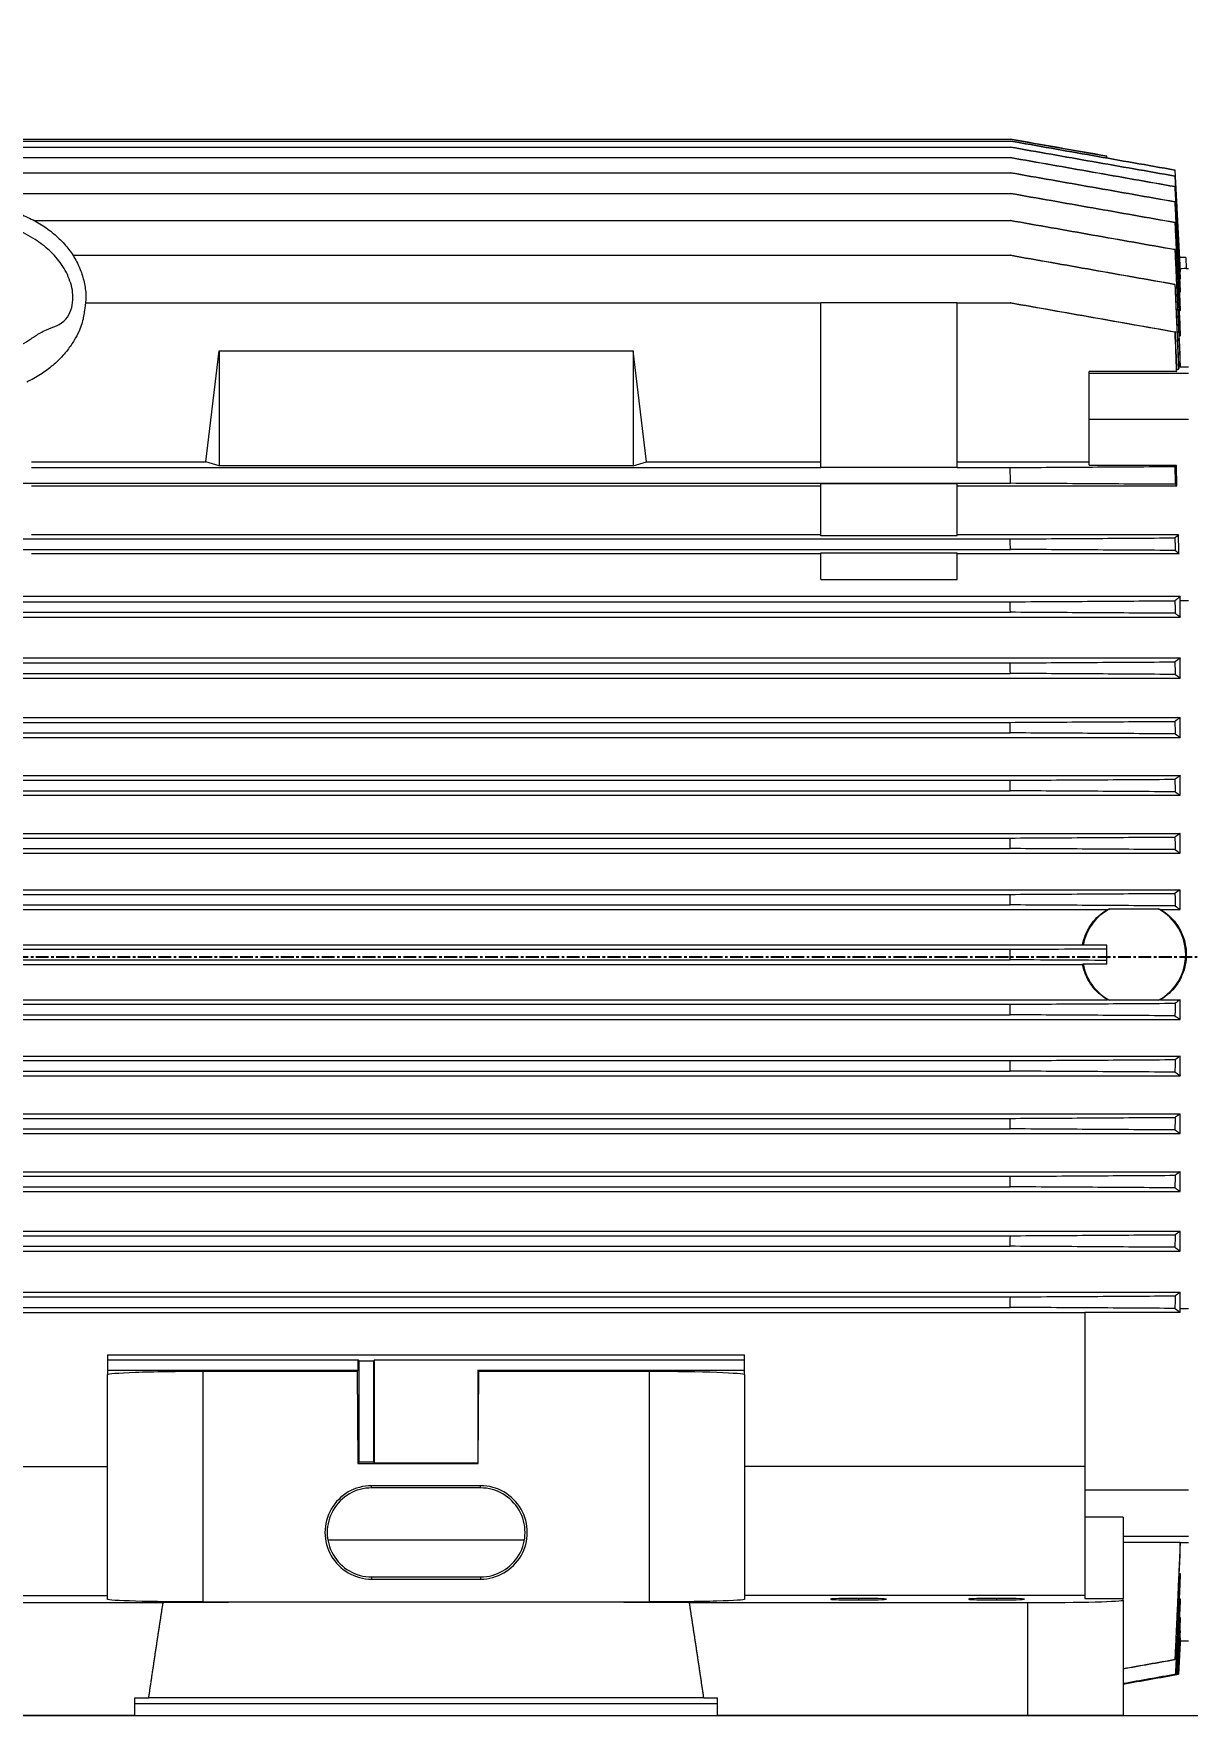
# Model space of a CAD drawing. Header units: millimetres. Extents: x 14484 to 44106, y -7531 to -758.
# Drawn here: x 20363 to 20787, y -2155 to -1538 of the extents above; entities that cross this region are included whole.
import ezdxf

# ---------------------------------------------------------------- set-up
doc = ezdxf.new("R2010")
doc.units = ezdxf.units.MM
doc.header["$LTSCALE"] = 15
doc.linetypes.add('CENTER', pattern=[2, 1.25, -0.25, 0.25, -0.25])
doc.layers.add('IA-DIBUJO', color=3, linetype='Continuous', lineweight=30)
doc.layers.add('IA-DIM', color=7, linetype='Continuous')
doc.layers.add('IA-EJES', color=4, linetype='CENTER')
doc.styles.add('ING-AMB', font='romans.shx', dxfattribs={"width": 0.75, "oblique": 15})
doc.dimstyles.new('ING-AMB 15', dxfattribs={"dimscale": 15, "dimtxt": 3, "dimasz": 2.5, "dimexe": 1, "dimexo": 1, "dimgap": 1, "dimtad": 1, "dimdec": 0, "dimzin": 0, "dimdsep": 46, "dimtxsty": 'ING-AMB', "dimcen": 0.1, "dimclrd": 7, "dimclre": 7, "dimclrt": 2, "dimadec": 0, "dimazin": 0, "dimtfac": 1, "dimtdec": 0, "dimtmove": 0, "dimatfit": 0, "dimfxl": 1.25, "dimtolj": 1, "dimtzin": 0, "dimarcsym": 1})

# ---------------------------------------------------------------- blocks, each defined once
blk = doc.blocks.new('A$C0d3526db')
at = {"color": 0, "linetype": 'Continuous', "lineweight": 0, "extrusion": (2.22045e-16, 1, -2.22045e-16)}
for p, q in [((-162.06, 331.85), (266.96, 331.85)), ((-162.05, 331.14), (266.95, 331.14)), ((-162.05, 328.93), (266.95, 328.93)), ((266.97, 331.14), (266.95, 331.14)), ((266.98, 328.93), (266.95, 328.93)), ((266.96, 331.85), (266.96, 331.85)), ((266.96, 331.85), (302.45, 325.59)), ((-162.05, 325.07), (266.95, 325.07)), ((266.99, 325.07), (266.95, 325.07)), ((302.45, 324.89), (302.45, 325.59)), ((-162.05, 319.5), (266.95, 319.5)), ((267.01, 319.5), (266.95, 319.5)), ((-162.05, 311.91), (266.95, 311.91)), ((267.03, 311.91), (266.95, 311.91)), ((-91.56, 301.96), (266.96, 301.96)), ((267.05, 301.96), (266.96, 301.96)), ((-77.28, 289.17), (266.97, 289.17)), ((267.08, 289.17), (266.97, 289.17)), ((331.45, 288.35), (329.21, 288.35)), ((331.45, 288.35), (331.66, 284.35)), ((331.66, 284.35), (332.45, 284.35)), ((329.3, 280.39), (329.45, 280.39)), ((329.36, 283.23), (329.45, 283.23)), ((329.45, 283.23), (329.45, 283.8)), ((329.45, 280.39), (329.45, 281.58)), ((329.24, 275.62), (329.45, 275.62)), ((329.45, 275.62), (329.45, 277.47)), ((-72.66, 271.7), (197.45, 271.7)), ((247.45, 271.7), (197.45, 271.7)), ((197.45, 211.23), (197.45, 271.7)), ((247.45, 271.7), (266.96, 271.7)), ((247.45, 211.23), (247.45, 271.7)), ((267.15, 271.7), (266.96, 271.7)), ((329.16, 268.84), (329.45, 268.84)), ((329.45, 268.84), (329.45, 271.4)), ((329.08, 259.58), (329.45, 259.58)), ((329.45, 259.58), (329.45, 262.98)), ((-28.47, 213.27), (-23.55, 254.11)), ((-23.55, 254.11), (128.45, 254.11)), ((-23.55, 254.11), (-23.55, 211.84)), ((133.37, 213.27), (128.45, 254.11)), ((128.45, 254.11), (128.45, 211.84)), ((328.22, 247.38), (328.79, 247.38)), ((328.96, 248.17), (329.41, 248.17)), ((329.45, 248.22), (329.45, 251.76)), ((329.45, 248.22), (332.45, 248.22)), ((328, 246.48), (295.95, 246.48)), ((295.95, 245.9), (295.95, 246.48)), ((295.95, 245.9), (332.45, 245.9)), ((295.95, 228.93), (295.95, 245.9)), ((295.95, 228.93), (332.45, 228.93)), ((295.95, 212.11), (295.95, 228.93)), ((-92.55, 213.27), (-28.47, 213.27)), ((-92.55, 211.23), (197.45, 211.23)), ((-23.55, 211.84), (-28.47, 213.27)), ((128.45, 211.84), (-23.55, 211.84)), ((128.45, 211.84), (133.37, 213.27)), ((133.37, 213.27), (197.45, 213.27)), ((247.45, 211.23), (197.45, 211.23)), ((247.45, 213.27), (295.95, 213.27)), ((247.45, 211.23), (266.96, 211.23)), ((295.95, 212.11), (328, 212.11)), ((-162.25, 205.43), (267.15, 205.43)), ((-92.55, 204.56), (197.45, 204.56)), ((197.45, 205.31), (247.45, 205.31)), ((197.45, 186.13), (197.45, 205.31)), ((247.45, 186.13), (247.45, 205.31)), ((247.45, 204.56), (328.24, 204.56)), ((197.45, 186.47), (-92.55, 186.47)), ((247.45, 186.13), (197.45, 186.13)), ((328.79, 186.47), (247.45, 186.47)), ((-162.18, 181.15), (267.08, 181.15)), ((-162.07, 185.01), (266.97, 185.01)), ((-92.55, 179.7), (197.45, 179.7)), ((197.45, 179.91), (247.45, 179.91)), ((197.45, 170.09), (197.45, 179.91)), ((247.45, 170.09), (247.45, 179.91)), ((247.45, 179.7), (328.99, 179.7)), ((197.45, 170.09), (247.45, 170.09)), ((329.41, 163.8), (-224.51, 163.8)), ((-162.06, 161.92), (266.96, 161.92)), ((329.45, 162.36), (332.45, 162.36)), ((329.45, 156.3), (329.45, 162.36)), ((-224.55, 156.3), (329.45, 156.3)), ((-162.15, 158.06), (267.05, 158.06)), ((-224.55, 141.3), (329.45, 141.3)), ((-162.05, 139.48), (266.95, 139.48)), ((329.45, 133.9), (329.45, 141.3)), ((-224.55, 133.9), (329.45, 133.9)), ((-162.13, 135.61), (267.03, 135.61)), ((-224.55, 119.4), (329.45, 119.4)), ((-162.05, 117.64), (266.95, 117.64)), ((329.45, 112.09), (329.45, 119.4)), ((-224.55, 112.09), (329.45, 112.09)), ((-162.11, 113.77), (267.01, 113.77)), ((-224.55, 98.09), (329.45, 98.09)), ((-162.05, 96.37), (266.95, 96.37)), ((329.45, 90.84), (329.45, 98.09)), ((-224.55, 90.84), (329.45, 90.84)), ((-162.09, 92.5), (266.99, 92.5)), ((-224.55, 76.84), (329.45, 76.84)), ((-162.05, 75.15), (266.95, 75.15)), ((329.45, 69.63), (329.45, 76.84)), ((-224.55, 69.63), (329.45, 69.63)), ((-162.08, 71.28), (266.98, 71.28)), ((-224.55, 56.13), (329.45, 56.13)), ((329.45, 48.94), (329.45, 56.13)), ((-162.07, 50.59), (266.97, 50.59)), ((-162.05, 54.46), (266.95, 54.46)), ((-197.81, 48.94), (302.71, 48.94)), ((303.48, 49.1), (321.42, 49.1)), ((322.19, 48.94), (329.45, 48.94)), ((-188.68, 35.94), (293.58, 35.94)), ((-162.06, 34.28), (266.96, 34.28)), ((302.45, 35.8), (293.77, 35.8)), ((302.45, 34.5), (302.45, 35.8)), ((-188.68, 28.76), (293.58, 28.76)), ((-162.06, 30.42), (266.96, 30.42)), ((293.77, 28.9), (302.45, 28.9)), ((302.45, 28.9), (302.45, 30.2)), ((-197.81, 15.76), (302.71, 15.76)), ((-162.07, 14.11), (266.97, 14.11)), ((321.42, 15.6), (303.48, 15.6)), ((322.19, 15.76), (329.45, 15.76)), ((329.45, 8.57), (329.45, 15.76)), ((-224.55, 8.57), (329.45, 8.57)), ((-162.05, 10.24), (266.95, 10.24)), ((-224.55, -4.93), (329.45, -4.93)), ((329.45, -12.14), (329.45, -4.93)), ((-224.55, -12.14), (329.45, -12.14)), ((-162.08, -6.58), (266.98, -6.58)), ((-162.05, -10.45), (266.95, -10.45)), ((-224.55, -26.14), (329.45, -26.14)), ((-162.09, -27.8), (266.99, -27.8)), ((329.45, -33.39), (329.45, -26.14)), ((-224.55, -33.39), (329.45, -33.39)), ((-162.05, -31.67), (266.95, -31.67)), ((-224.55, -47.39), (329.45, -47.39)), ((-162.11, -49.07), (267.01, -49.07)), ((329.45, -54.7), (329.45, -47.39)), ((-224.55, -54.7), (329.45, -54.7)), ((-162.05, -52.94), (266.95, -52.94)), ((-224.55, -69.2), (329.45, -69.2)), ((-162.13, -70.91), (267.03, -70.91)), ((329.45, -76.6), (329.45, -69.2)), ((-224.55, -76.6), (329.45, -76.6)), ((-162.05, -74.78), (266.95, -74.78)), ((-224.55, -91.6), (329.45, -91.6)), ((329.45, -97.66), (329.45, -91.6)), ((-162.15, -93.36), (267.05, -93.36)), ((-162.06, -97.22), (266.96, -97.22)), ((329.45, -97.66), (332.45, -97.66)), ((-189.55, -99.13), (294.45, -99.13)), ((329.41, -99.1), (294.45, -99.1)), ((294.45, -99.1), (294.45, -164.23)), ((-64.55, -114.63), (169.45, -114.63)), ((-64.55, -114.63), (-64.55, -116.45)), ((-64.55, -116.45), (27.45, -116.45)), ((-64.55, -116.45), (-64.55, -120.31)), ((27.8, -116.8), (27.45, -116.45)), ((27.45, -120.31), (27.45, -116.45)), ((27.8, -116.8), (33.1, -116.8)), ((27.8, -154.1), (27.8, -116.8)), ((33.1, -116.8), (33.45, -116.45)), ((33.1, -116.8), (33.1, -154.1)), ((33.45, -116.45), (169.45, -116.45)), ((33.45, -154.45), (33.45, -116.45)), ((169.45, -116.45), (169.45, -114.63)), ((169.45, -120.31), (169.45, -116.45)), ((-64.55, -120.31), (-64.55, -121.91)), ((-64.55, -120.31), (27.45, -120.31)), ((-64.55, -204.44), (-64.55, -121.91)), ((-29.55, -120.66), (27.1, -120.66)), ((-29.55, -120.66), (-29.55, -205.39)), ((27.1, -120.66), (27.45, -120.31)), ((27.1, -120.66), (27.39, -154.51)), ((71.45, -120.31), (169.45, -120.31)), ((71.45, -120.31), (71.8, -120.66)), ((71.45, -120.31), (71.45, -154.45)), ((71.51, -154.51), (71.8, -120.66)), ((71.8, -120.66), (134.45, -120.66)), ((134.45, -205.39), (134.45, -120.66)), ((169.45, -121.91), (169.45, -120.31)), ((169.45, -121.91), (169.45, -204.44)), ((27.39, -154.51), (27.8, -154.1)), ((33.1, -154.1), (27.8, -154.1)), ((33.1, -154.1), (33.45, -154.45)), ((-189.55, -155.69), (-64.55, -155.69)), ((27.39, -154.51), (71.51, -154.51)), ((71.45, -154.45), (33.45, -154.45)), ((71.51, -154.51), (71.45, -154.45)), ((294.45, -155.69), (169.45, -155.69)), ((72.45, -162.72), (32.45, -162.72)), ((32.45, -163.52), (32.45, -162.72)), ((72.45, -163.52), (32.45, -163.52)), ((72.45, -163.52), (72.45, -162.72)), ((294.45, -164.23), (332.45, -164.23)), ((294.45, -164.23), (294.45, -174.31)), ((308.45, -174.31), (294.45, -174.31)), ((294.45, -174.31), (294.45, -204.08)), ((308.45, -174.31), (308.45, -204.08)), ((16.35, -182.63), (88.55, -182.63)), ((308.45, -181.2), (332.45, -181.2)), ((308.45, -183.47), (329.41, -183.47)), ((329.45, -183.52), (332.45, -183.52)), ((329.45, -187.06), (329.45, -183.52)), ((32.45, -196.2), (72.45, -196.2)), ((32.45, -196.2), (32.45, -197.02)), ((32.45, -197.02), (72.45, -197.02)), ((72.45, -196.2), (72.45, -197.02)), ((329.08, -194.95), (329.45, -194.95)), ((329.45, -198.15), (329.45, -194.95)), ((-189.55, -203.03), (-64.55, -203.03)), ((294.45, -203.03), (169.45, -203.03)), ((-168.55, -205.65), (-44.26, -205.65)), ((-29.55, -205.39), (134.45, -205.39)), ((149.16, -205.65), (273.45, -205.65)), ((211.25, -204.1), (211.25, -204.64)), ((261.95, -204.1), (261.95, -204.64)), ((273.45, -247.05), (273.45, -205.65)), ((294.45, -204.08), (308.45, -204.08)), ((308.45, -204.73), (308.45, -204.08)), ((308.45, -204.73), (308.45, -247.05)), ((329.15, -204.29), (329.45, -204.29)), ((329.45, -206.56), (329.45, -204.29)), ((329.22, -211.08), (329.45, -211.08)), ((329.28, -215.83), (329.45, -215.83)), ((329.45, -212.61), (329.45, -211.08)), ((329.45, -216.76), (329.45, -215.83)), ((329.45, -219.65), (328.8, -231.97)), ((329.35, -218.6), (329.45, -218.6)), ((329.42, -219.64), (329.45, -219.64)), ((329.45, -219.05), (329.45, -218.6)), ((329.45, -219.65), (329.45, -219.64)), ((329.45, -219.65), (332.45, -219.65)), ((328.8, -231.97), (308.45, -235.56)), ((-54.55, -247.05), (-54.55, -240.65)), ((-54.55, -240.65), (-49.55, -240.65)), ((154.45, -240.65), (-49.55, -240.65)), ((154.45, -240.65), (159.45, -240.65)), ((159.45, -247.05), (159.45, -240.65)), ((-54.55, -247.05), (-168.55, -247.05)), ((-54.55, -242.65), (159.45, -242.65)), ((273.45, -247.05), (159.45, -247.05)), ((308.45, -247.05), (273.45, -247.05))]:
    blk.add_line(p, q, dxfattribs=at)
at = {"color": 0, "linetype": 'Continuous', "lineweight": 0}
for centre, radius, start, end in [((-8520.34, -74.49), 8791.94, 1.82453, 1.862309), ((-7296.48, -25.6), 7566.38, 1.565744, 1.595006), ((-6552.7, 0.56), 6821.57, 1.323004, 1.355457), ((-6046.02, 15.84), 6314.19, 1.086865, 1.121923), ((-5695.79, 24.58), 5963.46, 0.856948, 0.894065), ((-5456.67, 29.27), 5724.02, 0.633, 0.67167), ((-5298.76, 31.49), 5565.88, 0.4096, 0.44937), ((-5211.29, 32.25), 5478.29, 0.19187, 0.23227), ((312.45, 32.35), 19, 118.16796, 169.53694), ((312.45, 32.35), 19, 298.16796, 61.83204), ((-5183.67, 32.35), 5450.63, 359.9797, 0.0203), ((312.45, 32.35), 19, 190.46306, 241.83204), ((-5211.29, 32.45), 5478.29, 359.76773, 359.80813), ((-5298.76, 33.21), 5565.88, 359.55063, 359.5904), ((-5456.67, 35.43), 5724.02, 359.32833, 359.367), ((-5695.79, 40.12), 5963.46, 359.105935, 359.143052), ((-6046.02, 48.86), 6314.19, 358.878077, 358.913135), ((-6552.71, 64.14), 6821.58, 358.644543, 358.676996)]:
    blk.add_arc(centre, radius, start, end, dxfattribs=at)
at = {"color": 0, "linetype": 'Continuous', "lineweight": 0, "extrusion": (-4.77631e-32, -2.22045e-16, -1)}
blk.add_ellipse((-7217.4, -73.53), major_axis=(7547.72, 352.89), ratio=0.003631, start_param=0.027038, end_param=0.027648, dxfattribs=at)
at = {"color": 0, "linetype": 'Continuous', "lineweight": 0, "extrusion": (-5.00742e-32, -2.22045e-16, -1)}
blk.add_ellipse((-8375.5, 508.49), major_axis=(8707.43, -245.9), ratio=0.00622, start_param=0.031192, end_param=0.031944, dxfattribs=at)
at = {"color": 0, "linetype": 'Continuous', "lineweight": 0}
for centre, major_axis, ratio, start_param, end_param in [((-6805.57, 254.61), (7137.36, 0), 0.034899, -0.029021, -0.028071), ((-6805.57, -20.51), (7137.36, 0), 0.999391, 0.028071, 0.029021), ((32.45, -179.87), (0, -17.15), 0.999919, -3.141593, 0), ((32.45, -179.86), (0, -16.34), 0.999919, -3.141593, 0), ((72.45, -179.87), (0, -17.15), 0.999919, 0, 3.141593), ((72.45, -179.86), (0, -16.34), 0.999919, 0, 3.141593), ((52.45, -220.69), (582.5, 0), 0.026186, 1.404006, 1.737586), ((211.25, -204.37), (10.28, 0), 0.026186, -4.712389, -1.570796), ((211.25, -204.37), (10.29, 0), 0.026186, -1.570796, 1.570796), ((261.95, -204.37), (10.28, 0), 0.026186, -4.712389, -1.570796), ((261.95, -204.37), (10.29, 0), 0.026186, -1.570796, 1.570796), ((273.45, -204.73), (35, 0), 0.026213, -1.570796, 0)]:
    blk.add_ellipse(centre, major_axis=major_axis, ratio=ratio, start_param=start_param, end_param=end_param, dxfattribs=at)
at = {"color": 0, "linetype": 'Continuous', "lineweight": 0, "extrusion": (-4.31408e-32, -2.22045e-16, -1)}
blk.add_ellipse((-8375.05, -66.59), major_axis=(1873.82, -8506.51), ratio=0.999582, start_param=-1.386009, end_param=-1.385258, dxfattribs=at)
at = {"color": 0, "linetype": 'Continuous', "lineweight": 0, "extrusion": (-5.23853e-32, -2.22045e-16, -1)}
blk.add_ellipse((-7217.39, -23.49), major_axis=(-585.64, -7533.22), ratio=0.998902, start_param=-1.675945, end_param=-1.675334, dxfattribs=at)
at = {"color": 0, "linetype": 'Continuous', "lineweight": 0, "extrusion": (-4.93038e-32, -2.22045e-16, -1)}
for centre, major_axis, ratio, start_param, end_param in [((-29.55, -121.91), (35, 0), 0.035634, -3.141593, -1.570796), ((134.45, -121.91), (35, 0), 0.035634, -1.570796, 0), ((-29.55, -204.44), (-35, 0), 0.02712, -1.570796, 0), ((134.45, -204.44), (-35, 0), 0.02712, -3.141593, -1.570796)]:
    blk.add_ellipse(centre, major_axis=major_axis, ratio=ratio, start_param=start_param, end_param=end_param, dxfattribs=at)
at = {"color": 0, "linetype": 'Continuous', "lineweight": 0}
for points, knots in [([(327.51, 320.46), (317.42, 322.24), (307.33, 324.02), (287.14, 327.58), (277.05, 329.36), (266.95, 331.14)], [0, 0, 0, 0, 3.074662, 3.074662, 6.149322, 6.149322, 6.149322, 6.149322]), ([(327.5, 318.25), (317.41, 320.03), (307.32, 321.81), (287.13, 325.37), (277.04, 327.15), (266.95, 328.93)], [0, 0, 0, 0, 3.074495, 3.074495, 6.148988, 6.148988, 6.148988, 6.148988]), ([(302.45, 325.59), (296.54, 326.64), (290.62, 327.68), (278.79, 329.76), (272.88, 330.81), (266.96, 331.85)], [0.000023, 0.000023, 0.000023, 0.000023, 1.801917, 1.801917, 3.60381, 3.60381, 3.60381, 3.60381]), ([(266.97, 331.14), (277.06, 329.36), (287.16, 327.58), (307.34, 324.02), (317.43, 322.24), (327.53, 320.46)], [0, 0, 0, 0, 3.074748, 3.074748, 6.149496, 6.149496, 6.149496, 6.149496]), ([(266.98, 328.93), (277.07, 327.15), (287.17, 325.37), (307.35, 321.81), (317.44, 320.03), (327.54, 318.25)], [0, 0, 0, 0, 3.074609, 3.074609, 6.149217, 6.149217, 6.149217, 6.149217]), ([(327.5, 314.38), (317.4, 316.16), (307.31, 317.94), (287.13, 321.5), (277.04, 323.29), (266.95, 325.07)], [0, 0, 0, 0, 3.074203, 3.074203, 6.148404, 6.148404, 6.148404, 6.148404]), ([(266.99, 325.07), (277.08, 323.29), (287.18, 321.51), (307.36, 317.95), (317.45, 316.17), (327.55, 314.39)], [0, 0, 0, 0, 3.074454, 3.074454, 6.148906, 6.148906, 6.148906, 6.148906]), ([(302.45, 325.59), (302.45, 325.59), (302.45, 325.59), (302.45, 325.59), (302.45, 325.59), (302.45, 325.59), (302.45, 325.59)], [0.00020593, 0.00020593, 0.00020593, 0.00020593, 0.00126737, 0.00126737, 0.00126737, 0.002321319, 0.002321319, 0.002321319, 0.002321319]), ([(327.49, 308.81), (317.4, 310.59), (307.31, 312.37), (287.13, 315.94), (277.04, 317.72), (266.95, 319.5)], [0, 0, 0, 0, 3.073842, 3.073842, 6.147683, 6.147683, 6.147683, 6.147683]), ([(267.01, 319.5), (277.1, 317.72), (287.19, 315.94), (307.37, 312.38), (317.47, 310.6), (327.56, 308.82)], [0, 0, 0, 0, 3.0742, 3.0742, 6.148397, 6.148397, 6.148397, 6.148397]), ([(327.54, 318.25), (327.53, 318.25), (327.53, 318.25), (327.52, 318.25), (327.51, 318.25), (327.5, 318.25)], [-0.4609137, -0.4609137, -0.4609137, -0.4609137, -0.2304735, -0.2304735, -0.0000308, -0.0000308, -0.0000308, -0.0000308]), ([(327.53, 320.46), (327.53, 320.46), (327.52, 320.46), (327.52, 320.46), (327.51, 320.46), (327.51, 320.46)], [-0.460899, -0.460899, -0.460899, -0.460899, -0.2304671, -0.2304671, -0.0000326, -0.0000326, -0.0000326, -0.0000326]), ([(327.48, 301.22), (317.39, 303), (307.3, 304.78), (287.13, 308.35), (277.04, 310.13), (266.95, 311.91)], [0, 0, 0, 0, 3.073358, 3.073358, 6.146715, 6.146715, 6.146715, 6.146715]), ([(267.03, 311.91), (277.12, 310.13), (287.21, 308.35), (307.39, 304.79), (317.48, 303.01), (327.57, 301.24)], [0, 0, 0, 0, 3.073828, 3.073828, 6.14765, 6.14765, 6.14765, 6.14765]), ([(327.56, 308.82), (327.55, 308.82), (327.53, 308.82), (327.51, 308.82), (327.5, 308.81), (327.49, 308.81)], [-0.4609742, -0.4609742, -0.4609742, -0.4609742, -0.2304997, -0.2304997, -0.000023, -0.000023, -0.000023, -0.000023]), ([(327.55, 314.39), (327.54, 314.39), (327.53, 314.39), (327.51, 314.38), (327.5, 314.38), (327.5, 314.38)], [-0.460939, -0.460939, -0.460939, -0.460939, -0.2304846, -0.2304846, -0.0000276, -0.0000276, -0.0000276, -0.0000276]), ([(-117.55, 308.03), (-115.77, 308.03), (-113.99, 307.98), (-110.3, 307.69), (-108.4, 307.43), (-104.54, 306.72), (-102.6, 306.26), (-98.81, 305.13), (-96.96, 304.46), (-93.4, 302.93), (-91.68, 302.07), (-88.41, 300.16), (-86.85, 299.11), (-83.94, 296.84), (-82.58, 295.61), (-80.09, 293.01), (-78.96, 291.64), (-76.97, 288.77), (-76.1, 287.26), (-74.65, 284.19), (-74.07, 282.62), (-73.18, 279.54), (-72.83, 277.93), (-72.57, 275.51), (-72.53, 274.78), (-72.53, 273.43), (-72.56, 272.79), (-72.69, 271.35), (-72.8, 270.6), (-72.97, 269.43), (-73.04, 268.96), (-73.2, 267.76), (-73.3, 267.02), (-73.6, 265.52), (-73.78, 264.77), (-74.3, 263.12), (-74.65, 262.22), (-75.56, 260.19), (-76.16, 259.08), (-77.53, 256.78), (-78.37, 255.54), (-80.33, 253), (-81.48, 251.72), (-83.99, 249.28), (-85.37, 248.12), (-88.34, 245.92), (-89.95, 244.89), (-92.48, 243.48), (-93.34, 243.03), (-94.22, 242.61)], [0, 0, 0, 0, 5.33903, 5.33903, 11.139283, 11.139283, 17.261119, 17.261119, 23.383267, 23.383267, 29.527818, 29.527818, 35.669944, 35.669944, 41.798701, 41.798701, 47.858517, 47.858517, 53.818606, 53.818606, 59.599833, 59.599833, 65.261722, 65.261722, 67.622913, 67.622913, 69.609052, 69.609052, 72.361949, 72.361949, 74.67428, 74.67428, 77.242958, 77.242958, 79.649215, 79.649215, 82.785175, 82.785175, 87.05806, 87.05806, 92.130567, 92.130567, 97.80462, 97.80462, 103.693316, 103.693316, 109.801853, 109.801853, 112.867256, 112.867256, 112.867256, 112.867256]), ([(-108.73, 251.75), (-107.72, 251.94), (-105.14, 252.5), (-101.4, 253.72), (-97.59, 255.47), (-94.2, 257.45), (-90.86, 259.74), (-87.23, 261.97), (-79.17, 264.35), (-76.72, 272.66), (-77.97, 279.65), (-81.12, 285.79), (-85.6, 290.89), (-91.25, 295.26), (-97.77, 298.68), (-104.78, 301.08), (-111.35, 302.36), (-115.57, 302.87), (-117.55, 302.87)], [0.551294, 0.551294, 0.551294, 0.551294, 0.5694443, 0.5985121, 0.6240166, 0.6514548, 0.6808566, 0.7134028, 0.7548819, 0.7894905, 0.8204905, 0.8496449, 0.8769805, 0.9023719, 0.9312562, 0.9570237, 0.9798506, 1, 1, 1, 1]), ([(327.47, 291.26), (317.39, 293.05), (307.3, 294.83), (287.13, 298.4), (277.05, 300.18), (266.96, 301.96)], [0, 0, 0, 0, 3.072721, 3.072721, 6.145442, 6.145442, 6.145442, 6.145442]), ([(267.05, 301.96), (277.14, 300.18), (287.23, 298.4), (307.4, 294.84), (317.49, 293.06), (327.58, 291.28)], [0, 0, 0, 0, 3.07331, 3.07331, 6.146614, 6.146614, 6.146614, 6.146614]), ([(327.57, 301.24), (327.55, 301.23), (327.54, 301.23), (327.51, 301.22), (327.5, 301.22), (327.48, 301.22)], [-0.4610201, -0.4610201, -0.4610201, -0.4610201, -0.2305194, -0.2305194, -0.0000171, -0.0000171, -0.0000171, -0.0000171]), ([(327.58, 291.28), (327.56, 291.28), (327.55, 291.28), (327.51, 291.27), (327.49, 291.27), (327.47, 291.26)], [-0.4610779, -0.4610779, -0.4610779, -0.4610779, -0.2305443, -0.2305443, -0.0000099, -0.0000099, -0.0000099, -0.0000099]), ([(327.47, 278.46), (317.39, 280.25), (307.3, 282.03), (287.14, 285.6), (277.05, 287.38), (266.97, 289.17)], [0, 0, 0, 0, 3.071889, 3.071889, 6.143778, 6.143778, 6.143778, 6.143778]), ([(267.08, 289.17), (277.16, 287.39), (287.25, 285.61), (307.42, 282.05), (317.51, 280.27), (327.59, 278.49)], [0, 0, 0, 0, 3.072608, 3.072608, 6.145209, 6.145209, 6.145209, 6.145209]), ([(331.66, 284.35), (331.66, 284.35), (331.54, 284.34), (331.06, 284.3), (330.69, 284.28), (329.97, 284.23), (329.71, 284.21), (329.43, 284.19)], [-8.6955742, -8.6955742, -8.6955742, -8.6955742, -8.333342, -8.333342, -7.9711098, -7.9711098, -7.8001807, -7.8001807, -7.8001807, -7.8001807]), ([(327.43, 260.98), (317.35, 262.77), (307.27, 264.55), (287.12, 268.12), (277.04, 269.91), (266.96, 271.7)], [0, 0, 0, 0, 3.070783, 3.070783, 6.141566, 6.141566, 6.141566, 6.141566]), ([(267.15, 271.7), (277.23, 269.92), (287.31, 268.14), (307.47, 264.57), (317.56, 262.79), (327.64, 261.02)], [0, 0, 0, 0, 3.07152, 3.07152, 6.143025, 6.143025, 6.143025, 6.143025]), ([(266.96, 211.23), (277.04, 211.29), (287.12, 211.35), (307.27, 211.48), (317.35, 211.54), (327.43, 211.6)], [0, 0, 0, 0, 3.070788, 3.070788, 6.141584, 6.141584, 6.141584, 6.141584]), ([(327.64, 205.06), (317.56, 205.12), (307.47, 205.18), (287.31, 205.31), (277.23, 205.37), (267.15, 205.43)], [0, 0, 0, 0, 3.071527, 3.071527, 6.143054, 6.143054, 6.143054, 6.143054]), ([(266.97, 185.01), (277.05, 185.07), (287.14, 185.14), (307.3, 185.26), (317.39, 185.32), (327.47, 185.38)], [0, 0, 0, 0, 3.071891, 3.071891, 6.143785, 6.143785, 6.143785, 6.143785]), ([(327.59, 180.77), (317.51, 180.84), (307.42, 180.9), (287.25, 181.02), (277.16, 181.09), (267.08, 181.15)], [0, 0, 0, 0, 3.07261, 3.07261, 6.145221, 6.145221, 6.145221, 6.145221]), ([(266.96, 161.92), (277.05, 161.98), (287.13, 162.04), (307.3, 162.17), (317.39, 162.23), (327.47, 162.29)], [0, 0, 0, 0, 3.072723, 3.072723, 6.145449, 6.145449, 6.145449, 6.145449]), ([(327.47, 162.29), (327.49, 161.53), (327.51, 160.76), (327.55, 159.22), (327.56, 158.45), (327.58, 157.68)], [-0.4610796, -0.4610796, -0.4610796, -0.4610796, -0.2305461, -0.2305461, -0.0000124, -0.0000124, -0.0000124, -0.0000124]), ([(327.58, 157.68), (317.49, 157.75), (307.4, 157.81), (287.23, 157.93), (277.14, 157.99), (267.05, 158.06)], [0, 0, 0, 0, 3.073312, 3.073312, 6.146624, 6.146624, 6.146624, 6.146624]), ([(266.95, 139.48), (277.04, 139.54), (287.13, 139.6), (307.3, 139.73), (317.39, 139.79), (327.48, 139.85)], [0, 0, 0, 0, 3.073359, 3.073359, 6.146721, 6.146721, 6.146721, 6.146721]), ([(327.48, 139.85), (327.5, 139.08), (327.51, 138.31), (327.54, 136.78), (327.55, 136.01), (327.57, 135.24)], [-0.4610243, -0.4610243, -0.4610243, -0.4610243, -0.2305226, -0.2305226, -0.0000213, -0.0000213, -0.0000213, -0.0000213]), ([(327.57, 135.24), (317.48, 135.3), (307.39, 135.36), (287.21, 135.49), (277.12, 135.55), (267.03, 135.61)], [0, 0, 0, 0, 3.07383, 3.07383, 6.147658, 6.147658, 6.147658, 6.147658]), ([(266.95, 117.64), (277.04, 117.7), (287.13, 117.76), (307.31, 117.88), (317.4, 117.95), (327.49, 118.01)], [0, 0, 0, 0, 3.073843, 3.073843, 6.147687, 6.147687, 6.147687, 6.147687]), ([(327.49, 118.01), (327.5, 117.24), (327.51, 116.47), (327.53, 114.94), (327.55, 114.17), (327.56, 113.4)], [-0.4609783, -0.4609783, -0.4609783, -0.4609783, -0.2305026, -0.2305026, -0.0000273, -0.0000273, -0.0000273, -0.0000273]), ([(327.56, 113.4), (317.47, 113.46), (307.37, 113.52), (287.19, 113.65), (277.1, 113.71), (267.01, 113.77)], [0, 0, 0, 0, 3.074202, 3.074202, 6.148402, 6.148402, 6.148402, 6.148402]), ([(266.95, 96.37), (277.04, 96.43), (287.13, 96.49), (307.31, 96.62), (317.4, 96.68), (327.5, 96.74)], [0, 0, 0, 0, 3.074203, 3.074203, 6.148407, 6.148407, 6.148407, 6.148407]), ([(327.5, 96.74), (327.5, 95.97), (327.51, 95.2), (327.53, 93.67), (327.54, 92.9), (327.55, 92.13)], [-0.460942, -0.460942, -0.460942, -0.460942, -0.2304861, -0.2304861, -0.0000306, -0.0000306, -0.0000306, -0.0000306]), ([(327.55, 92.13), (317.45, 92.19), (307.36, 92.26), (287.18, 92.38), (277.08, 92.44), (266.99, 92.5)], [0, 0, 0, 0, 3.074456, 3.074456, 6.148909, 6.148909, 6.148909, 6.148909]), ([(266.95, 75.15), (277.04, 75.21), (287.13, 75.27), (307.32, 75.4), (317.41, 75.46), (327.5, 75.52)], [0, 0, 0, 0, 3.074494, 3.074494, 6.148988, 6.148988, 6.148988, 6.148988]), ([(327.5, 75.52), (327.51, 74.75), (327.52, 73.98), (327.53, 72.45), (327.53, 71.68), (327.54, 70.91)], [-0.4609146, -0.4609146, -0.4609146, -0.4609146, -0.230473, -0.230473, -0.0000317, -0.0000317, -0.0000317, -0.0000317]), ([(327.54, 70.91), (317.44, 70.97), (307.35, 71.04), (287.17, 71.16), (277.07, 71.22), (266.98, 71.28)], [0, 0, 0, 0, 3.07461, 3.07461, 6.149216, 6.149216, 6.149216, 6.149216]), ([(266.95, 54.46), (277.05, 54.52), (287.14, 54.58), (307.33, 54.71), (317.42, 54.77), (327.51, 54.83)], [0, 0, 0, 0, 3.074661, 3.074661, 6.149322, 6.149322, 6.149322, 6.149322]), ([(327.53, 50.22), (317.43, 50.28), (307.34, 50.35), (287.16, 50.47), (277.06, 50.53), (266.97, 50.59)], [0, 0, 0, 0, 3.074749, 3.074749, 6.149496, 6.149496, 6.149496, 6.149496]), ([(327.51, 54.83), (327.51, 54.06), (327.52, 53.29), (327.52, 51.76), (327.53, 50.99), (327.53, 50.22)], [-0.4608989, -0.4608989, -0.4608989, -0.4608989, -0.2304655, -0.2304655, -0.0000325, -0.0000325, -0.0000325, -0.0000325]), ([(293.58, 35.94), (293.58, 35.98), (293.59, 36.01), (293.84, 37.29), (294.21, 38.53), (295.19, 40.89), (295.8, 42.03), (297.21, 44.13), (298.01, 45.1), (299.71, 46.81), (300.67, 47.61), (302.04, 48.53), (302.37, 48.74), (302.71, 48.94)], [-2.546702, -2.546702, -2.546702, -2.546702, -2.536293, -2.536293, -2.17406, -2.17406, -1.811828, -1.811828, -1.449596, -1.449596, -1.087197, -1.087197, -0.976058, -0.976058, -0.976058, -0.976058]), ([(322.19, 48.94), (322.53, 48.74), (322.86, 48.53), (324.23, 47.61), (325.19, 46.81), (326.89, 45.1), (327.69, 44.13), (329.1, 42.03), (329.71, 40.89), (330.69, 38.53), (331.06, 37.29), (331.54, 34.81), (331.66, 33.56), (331.66, 31.14), (331.54, 29.89), (331.06, 27.41), (330.69, 26.17), (329.71, 23.81), (329.1, 22.67), (327.69, 20.57), (326.89, 19.6), (325.19, 17.89), (324.23, 17.09), (322.86, 16.17), (322.53, 15.96), (322.19, 15.76)], [-10.618041, -10.618041, -10.618041, -10.618041, -10.506902, -10.506902, -10.144503, -10.144503, -9.782271, -9.782271, -9.420039, -9.420039, -9.057806, -9.057806, -8.695574, -8.695574, -8.333342, -8.333342, -7.97111, -7.97111, -7.608878, -7.608878, -7.246645, -7.246645, -6.884246, -6.884246, -6.773107, -6.773107, -6.773107, -6.773107]), ([(266.96, 34.28), (272.88, 34.32), (278.79, 34.35), (290.62, 34.43), (296.54, 34.46), (302.45, 34.5)], [0, 0, 0, 0, 1.801893, 1.801893, 3.603787, 3.603787, 3.603787, 3.603787]), ([(302.45, 30.2), (302.45, 30.57), (302.45, 30.93), (302.45, 31.3), (302.45, 31.72), (302.45, 32.14), (302.45, 32.56), (302.45, 33.21), (302.45, 33.85), (302.45, 34.5)], [0.000172349, 0.000172349, 0.000172349, 0.000172349, 0.00126737, 0.00126737, 0.00126737, 0.002534739, 0.002534739, 0.002534739, 0.004470289, 0.004470289, 0.004470289, 0.004470289]), ([(302.45, 30.2), (296.54, 30.24), (290.62, 30.27), (278.79, 30.35), (272.88, 30.38), (266.96, 30.42)], [0.000023, 0.000023, 0.000023, 0.000023, 1.801917, 1.801917, 3.60381, 3.60381, 3.60381, 3.60381]), ([(302.71, 15.76), (302.37, 15.96), (302.04, 16.17), (300.67, 17.09), (299.71, 17.89), (298.01, 19.6), (297.21, 20.57), (295.8, 22.67), (295.19, 23.81), (294.21, 26.17), (293.84, 27.41), (293.59, 28.69), (293.58, 28.72), (293.58, 28.76)], [-4.820992, -4.820992, -4.820992, -4.820992, -4.709853, -4.709853, -4.347454, -4.347454, -3.985221, -3.985221, -3.622989, -3.622989, -3.260757, -3.260757, -3.250347, -3.250347, -3.250347, -3.250347]), ([(266.97, 14.11), (277.06, 14.17), (287.16, 14.23), (307.34, 14.35), (317.43, 14.42), (327.53, 14.48)], [0, 0, 0, 0, 3.074748, 3.074748, 6.149496, 6.149496, 6.149496, 6.149496]), ([(327.53, 14.48), (327.53, 13.71), (327.52, 12.94), (327.52, 11.41), (327.51, 10.64), (327.51, 9.87)], [-0.460899, -0.460899, -0.460899, -0.460899, -0.2304671, -0.2304671, -0.0000326, -0.0000326, -0.0000326, -0.0000326]), ([(327.51, 9.87), (317.42, 9.93), (307.33, 9.99), (287.14, 10.12), (277.05, 10.18), (266.95, 10.24)], [0, 0, 0, 0, 3.074662, 3.074662, 6.149322, 6.149322, 6.149322, 6.149322]), ([(327.5, -10.82), (317.41, -10.76), (307.32, -10.7), (287.13, -10.57), (277.04, -10.51), (266.95, -10.45)], [0, 0, 0, 0, 3.074495, 3.074495, 6.148988, 6.148988, 6.148988, 6.148988]), ([(266.98, -6.58), (277.07, -6.52), (287.17, -6.46), (307.35, -6.34), (317.44, -6.27), (327.54, -6.21)], [0, 0, 0, 0, 3.074609, 3.074609, 6.149217, 6.149217, 6.149217, 6.149217]), ([(327.54, -6.21), (327.53, -6.98), (327.53, -7.75), (327.52, -9.28), (327.51, -10.05), (327.5, -10.82)], [-0.4609137, -0.4609137, -0.4609137, -0.4609137, -0.2304735, -0.2304735, -0.0000308, -0.0000308, -0.0000308, -0.0000308]), ([(266.99, -27.8), (277.08, -27.74), (287.18, -27.68), (307.36, -27.56), (317.45, -27.49), (327.55, -27.43)], [0, 0, 0, 0, 3.074454, 3.074454, 6.148906, 6.148906, 6.148906, 6.148906]), ([(327.55, -27.43), (327.54, -28.2), (327.53, -28.97), (327.51, -30.5), (327.5, -31.27), (327.5, -32.04)], [-0.460939, -0.460939, -0.460939, -0.460939, -0.2304846, -0.2304846, -0.0000276, -0.0000276, -0.0000276, -0.0000276]), ([(327.5, -32.04), (317.4, -31.98), (307.31, -31.92), (287.13, -31.79), (277.04, -31.73), (266.95, -31.67)], [0, 0, 0, 0, 3.074203, 3.074203, 6.148404, 6.148404, 6.148404, 6.148404]), ([(267.01, -49.07), (277.1, -49.01), (287.19, -48.95), (307.37, -48.82), (317.47, -48.76), (327.56, -48.7)], [0, 0, 0, 0, 3.0742, 3.0742, 6.148397, 6.148397, 6.148397, 6.148397]), ([(327.56, -48.7), (327.55, -49.47), (327.53, -50.24), (327.51, -51.77), (327.5, -52.54), (327.49, -53.31)], [-0.4609742, -0.4609742, -0.4609742, -0.4609742, -0.2304997, -0.2304997, -0.000023, -0.000023, -0.000023, -0.000023]), ([(327.49, -53.31), (317.4, -53.25), (307.31, -53.18), (287.13, -53.06), (277.04, -53), (266.95, -52.94)], [0, 0, 0, 0, 3.073842, 3.073842, 6.147683, 6.147683, 6.147683, 6.147683]), ([(267.03, -70.91), (277.12, -70.85), (287.21, -70.79), (307.39, -70.66), (317.48, -70.6), (327.57, -70.54)], [0, 0, 0, 0, 3.073828, 3.073828, 6.14765, 6.14765, 6.14765, 6.14765]), ([(327.57, -70.54), (327.55, -71.31), (327.54, -72.08), (327.51, -73.61), (327.5, -74.38), (327.48, -75.15)], [-0.4610201, -0.4610201, -0.4610201, -0.4610201, -0.2305194, -0.2305194, -0.0000171, -0.0000171, -0.0000171, -0.0000171]), ([(327.48, -75.15), (317.39, -75.09), (307.3, -75.03), (287.13, -74.9), (277.04, -74.84), (266.95, -74.78)], [0, 0, 0, 0, 3.073358, 3.073358, 6.146715, 6.146715, 6.146715, 6.146715]), ([(327.47, -97.59), (317.39, -97.53), (307.3, -97.47), (287.13, -97.34), (277.05, -97.28), (266.96, -97.22)], [0, 0, 0, 0, 3.072721, 3.072721, 6.145442, 6.145442, 6.145442, 6.145442]), ([(267.05, -93.36), (277.14, -93.29), (287.23, -93.23), (307.4, -93.11), (317.49, -93.05), (327.58, -92.98)], [0, 0, 0, 0, 3.07331, 3.07331, 6.146614, 6.146614, 6.146614, 6.146614]), ([(327.58, -92.98), (327.56, -93.75), (327.55, -94.52), (327.51, -96.06), (327.49, -96.83), (327.47, -97.59)], [-0.4610779, -0.4610779, -0.4610779, -0.4610779, -0.2305443, -0.2305443, -0.0000099, -0.0000099, -0.0000099, -0.0000099]), ([(327.47, -226.56), (327.49, -226.57), (327.51, -226.57), (327.55, -226.58), (327.56, -226.58), (327.58, -226.58)], [-0.4610796, -0.4610796, -0.4610796, -0.4610796, -0.2305461, -0.2305461, -0.0000124, -0.0000124, -0.0000124, -0.0000124]), ([(327.7, -231.95), (327.72, -231.96), (327.73, -231.96), (327.76, -231.97), (327.78, -231.97), (327.79, -231.97)], [-0.4579397, -0.4579397, -0.4579397, -0.4579397, -0.2289803, -0.2289803, -0.0000213, -0.0000213, -0.0000213, -0.0000213]), ([(328.1, -231.96), (328.11, -231.96), (328.12, -231.96), (328.14, -231.97), (328.16, -231.97), (328.17, -231.97)], [-0.4609912, -0.4609912, -0.4609912, -0.4609912, -0.23051, -0.23051, -0.0000292, -0.0000292, -0.0000292, -0.0000292]), ([(328.4, -231.96), (328.41, -231.96), (328.42, -231.97), (328.44, -231.97), (328.45, -231.97), (328.45, -231.97)], [-0.4609579, -0.4609579, -0.4609579, -0.4609579, -0.230496, -0.230496, -0.0000347, -0.0000347, -0.0000347, -0.0000347]), ([(328.62, -231.97), (328.63, -231.97), (328.63, -231.97), (328.65, -231.97), (328.65, -231.97), (328.66, -231.97)], [-0.4609267, -0.4609267, -0.4609267, -0.4609267, -0.230482, -0.230482, -0.0000377, -0.0000377, -0.0000377, -0.0000377]), ([(328.75, -231.97), (328.76, -231.97), (328.76, -231.97), (328.77, -231.97), (328.77, -231.97), (328.77, -231.97)], [-0.4609081, -0.4609081, -0.4609081, -0.4609081, -0.2304735, -0.2304735, -0.0000393, -0.0000393, -0.0000393, -0.0000393]), ([(328.8, -231.97), (328.8, -231.97), (328.8, -231.97), (328.8, -231.97), (328.8, -231.97), (328.8, -231.97)], [-0.4609045, -0.4609045, -0.4609045, -0.4609045, -0.2304732, -0.2304732, -0.2304725, -0.2304725, -0.2304725, -0.2304725])]:
    blk.add_open_spline(points, degree=3, knots=knots, dxfattribs=at)
for points, weights, degree in [([(327.5, 318.25), (328.55, 298.02), (329.45, 280.39)], [1.03476736835, 1.09862905328, 1.16071659239], 2), ([(327.5, 314.38), (328.55, 293.67), (329.45, 275.62)], [1.03278718995, 1.0930274305, 1.15084369308], 2), ([(329.45, 277.47), (328.56, 294.69), (327.55, 314.39)], [1.16298093902, 1.10136452334, 1.03813597913], 2), ([(329.45, 271.4), (328.57, 288.86), (327.56, 308.82)], [1.15248215275, 1.09570033616, 1.03670855617], 2), ([(327.49, 308.81), (328.55, 287.44), (329.45, 268.84)], [1.03087834532, 1.08798405896, 1.14198604956], 2), ([(327.48, 301.22), (328.55, 278.95), (329.45, 259.58)], [1.02898193193, 1.08332087424, 1.13377877002], 2), ([(329.45, 262.98), (328.58, 280.84), (327.57, 301.24)], [1.14283059548, 1.09045318914, 1.03524631176], 2), ([(327.47, 291.26), (328.53, 268.25), (329.41, 248.17)], [1.0270562584, 1.07788248202, 1.12407488671], 2), ([(329.45, 251.76), (328.59, 270.21), (327.58, 291.28)], [1.13385307158, 1.08554434813, 1.03371209664], 2), ([(327.47, 278.46), (328.18, 262.21), (328.79, 247.38)], [1.02453762236, 1.05612857415, 1.08526643086], 2), ([(328.99, 247.62), (328.34, 262.3), (327.59, 278.49)], [1.09990671084, 1.06685750597, 1.03151683336], 2), ([(328, 246.48), (328.13, 246.62), (328.24, 246.75)], [1.04676371631, 1.05169582289, 1.05645529555], 2), ([(328.24, 204.56), (328.13, 208.3), (328, 212.11)], [1.05645529562, 1.05169582296, 1.04676371639], 2), ([(328.79, 186.47), (328.18, 185.95), (327.47, 185.38)], [1.08526643083, 1.05612857412, 1.02453762233], 2), ([(327.59, 180.77), (328.34, 180.21), (328.99, 179.7)], [1.03151683341, 1.06685750602, 1.09990671089], 2), ([(329.41, 163.8), (328.53, 163.1), (327.47, 162.29)], [1.12407488667, 1.07788248198, 1.02705625838], 2), ([(327.58, 157.68), (328.59, 156.95), (329.45, 156.3)], [1.03371209663, 1.08554434813, 1.13385307158], 2), ([(329.45, 141.3), (328.55, 140.63), (327.48, 139.85)], [1.13377876999, 1.08332087421, 1.0289819319], 2), ([(327.57, 135.24), (328.58, 134.53), (329.45, 133.9)], [1.0352463118, 1.09045318917, 1.14283059552], 2), ([(329.45, 119.4), (328.55, 118.76), (327.49, 118.01)], [1.14198604953, 1.08798405894, 1.0308783453], 2), ([(327.56, 113.4), (328.57, 112.7), (329.45, 112.09)], [1.03670855623, 1.09570033622, 1.15248215282], 2), ([(329.45, 98.09), (328.55, 97.46), (327.5, 96.74)], [1.15084369307, 1.09302743048, 1.03278718994], 2), ([(327.55, 92.13), (328.56, 91.44), (329.45, 90.84)], [1.03813597919, 1.1013645234, 1.16298093909], 2), ([(329.45, 76.84), (328.55, 76.23), (327.5, 75.52)], [1.16071659239, 1.09862905328, 1.03476736835], 2), ([(302.71, 48.94), (303.1, 49.02), (303.48, 49.1)], [1.00048868292, 1.00164580481, 1.00271381145], 2), ([(321.42, 49.1), (321.8, 49.02), (322.19, 48.94)], [1.00271381301, 1.00164580637, 1.00048868447], 2), ([(303.48, 15.6), (303.1, 15.68), (302.71, 15.76)], [1.00271381145, 1.00164580481, 1.00048868292], 2), ([(322.19, 15.76), (321.8, 15.68), (321.42, 15.6)], [1.00048868447, 1.00164580637, 1.00271381301], 2), ([(327.5, -10.82), (328.55, -11.53), (329.45, -12.14)], [1.03476736835, 1.09862905328, 1.16071659239], 2), ([(329.45, -26.14), (328.56, -26.74), (327.55, -27.43)], [1.16298093902, 1.10136452334, 1.03813597913], 2), ([(327.5, -32.04), (328.55, -32.76), (329.45, -33.39)], [1.03278718995, 1.0930274305, 1.15084369308], 2), ([(329.45, -47.39), (328.57, -48), (327.56, -48.7)], [1.15248215275, 1.09570033616, 1.03670855617], 2), ([(327.49, -53.31), (328.55, -54.06), (329.45, -54.7)], [1.03087834532, 1.08798405896, 1.14198604956], 2), ([(329.45, -69.2), (328.58, -69.83), (327.57, -70.54)], [1.14283059548, 1.09045318914, 1.03524631176], 2), ([(327.48, -75.15), (328.55, -75.93), (329.45, -76.6)], [1.02898193193, 1.08332087424, 1.13377877002], 2), ([(329.45, -91.6), (328.59, -92.25), (327.58, -92.98)], [1.13385307158, 1.08554434813, 1.03371209664], 2), ([(327.47, -97.59), (328.53, -98.4), (329.41, -99.1)], [1.0270862656, 1.07791397418, 1.12410772847], 2), ([(329.41, -183.47), (328.53, -203.55), (327.47, -226.56)], [1.12410772843, 1.07791397415, 1.02708626558], 2), ([(327.58, -226.58), (328.59, -205.51), (329.45, -187.06)], [1.03371209664, 1.08554434813, 1.13385307158], 2), ([(329.45, -194.95), (328.64, -212.31), (327.7, -231.95)], [1.12216582468, 1.07719682549, 1.02912090131], 2), ([(327.79, -231.97), (328.68, -214.06), (329.45, -198.15)], [1.03539940263, 1.08383655542, 1.13001268926], 2), ([(-44.26, -205.65), (-46.02, -217.01), (-47.79, -228.67), (-49.55, -240.65)], [1, 0.999992908723, 0.999992908723, 1], 3), ([(154.45, -240.65), (152.69, -228.67), (150.92, -217.01), (149.16, -205.65)], [1, 0.999992908723, 0.999992908723, 1], 3), ([(329.45, -204.29), (328.81, -217.45), (328.1, -231.96)], [1.1083403513, 1.07068501883, 1.03148588003], 2), ([(328.77, -231.97), (329.12, -225.35), (329.45, -219.05)], [1.04426845224, 1.07018634865, 1.09606089628], 2), ([(329.45, -219.64), (329.13, -225.66), (328.8, -231.97)], [1.09116796655, 1.06680501159, 1.04238990469], 2)]:
    blk.add_rational_spline(points, weights, degree=degree, dxfattribs=at)
for points in [[(327.51, 320.46), (328.16, 308.05), (328.8, 295.64), (329.45, 283.23)], [(329.45, 283.8), (328.81, 296.02), (328.17, 308.24), (327.53, 320.46)], [(329.45, 281.58), (328.81, 293.8), (328.18, 306.03), (327.54, 318.25)], [(327.43, 260.98), (327.63, 256.15), (327.82, 251.32), (328, 246.48)], [(328.24, 246.75), (328.05, 251.5), (327.84, 256.26), (327.64, 261.02)], [(329.41, 248.17), (329.43, 248.19), (329.44, 248.2), (329.45, 248.22)], [(328, 212.11), (327.82, 211.94), (327.63, 211.77), (327.43, 211.6)], [(327.64, 205.06), (327.84, 204.89), (328.05, 204.73), (328.24, 204.56)], [(329.45, 162.36), (329.44, 162.84), (329.43, 163.32), (329.41, 163.8)], [(327.54, 70.91), (328.18, 70.48), (328.81, 70.06), (329.45, 69.63)], [(329.45, 56.13), (328.8, 55.7), (328.16, 55.26), (327.51, 54.83)], [(327.53, 50.22), (328.17, 49.79), (328.81, 49.37), (329.45, 48.94)], [(293.77, 35.8), (293.7, 35.85), (293.64, 35.89), (293.58, 35.94)], [(293.58, 28.76), (293.64, 28.81), (293.7, 28.85), (293.77, 28.9)], [(329.45, 15.76), (328.81, 15.33), (328.17, 14.91), (327.53, 14.48)], [(327.51, 9.87), (328.16, 9.44), (328.8, 9), (329.45, 8.57)], [(329.45, -4.93), (328.81, -5.36), (328.18, -5.78), (327.54, -6.21)], [(329.41, -99.1), (329.43, -98.62), (329.44, -98.14), (329.45, -97.66)], [(329.45, -183.52), (329.44, -183.5), (329.43, -183.49), (329.41, -183.47)], [(328.17, -231.97), (328.6, -223.5), (329.02, -215.03), (329.45, -206.56)], [(329.45, -211.08), (329.1, -218.04), (328.75, -225), (328.4, -231.96)], [(328.45, -231.97), (328.79, -225.52), (329.12, -219.07), (329.45, -212.61)], [(329.45, -215.83), (329.17, -221.21), (328.9, -226.59), (328.62, -231.97)], [(328.66, -231.97), (328.92, -226.9), (329.19, -221.83), (329.45, -216.76)], [(329.45, -218.6), (329.22, -223.06), (328.99, -227.51), (328.75, -231.97)], [(308.45, -229.93), (314.79, -228.8), (321.13, -227.68), (327.47, -226.56)], [(327.58, -226.58), (321.2, -227.71), (314.83, -228.83), (308.45, -229.96)], [(308.45, -235.36), (314.87, -234.22), (321.29, -233.09), (327.7, -231.95)], [(308.45, -235.43), (315, -234.27), (321.55, -233.11), (328.1, -231.96)], [(308.45, -235.48), (315.1, -234.31), (321.75, -233.14), (328.4, -231.96)], [(327.79, -231.97), (321.34, -233.11), (314.9, -234.24), (308.45, -235.38)], [(328.17, -231.97), (321.6, -233.13), (315.02, -234.29), (308.45, -235.45)], [(328.77, -231.97), (322, -233.17), (315.22, -234.36), (308.45, -235.56)], [(308.45, -235.55), (315.22, -234.36), (321.99, -233.16), (328.75, -231.97)], [(328.66, -231.97), (321.92, -233.16), (315.19, -234.35), (308.45, -235.54)], [(308.45, -235.52), (315.17, -234.34), (321.9, -233.15), (328.62, -231.97)], [(328.45, -231.97), (321.79, -233.15), (315.12, -234.32), (308.45, -235.5)], [(308.45, -235.56), (315.23, -234.36), (322.02, -233.17), (328.8, -231.97)]]:
    blk.add_open_spline(points, degree=3, dxfattribs=at)
blk = doc.blocks.new('*D27')
at = {"layer": 'Defpoints', "color": 0, "transparency": 16777216}
for p in [(19085.1, -938.01), (19085.1, -1467.77), (20972.86, -2155.19)]:
    blk.add_point(p, dxfattribs=at)
at = {"layer": 'IA-DIM', "color": 7, "lineweight": -2, "transparency": 16777216}
for p, q in [((19085.1, -1452.77), (19085.1, -923.01)), ((20972.86, -2140.19), (20972.86, -923.01)), ((20935.36, -938.01), (19122.6, -938.01))]:
    blk.add_line(p, q, dxfattribs=at)
at = {"layer": 'IA-DIM', "color": 7, "transparency": 16777216}
for points in [[(19122.6, -931.76), (19122.6, -944.26), (19085.1, -938.01)], [(20935.36, -931.76), (20935.36, -944.26), (20972.86, -938.01)]]:
    blk.add_solid(points, dxfattribs=at)
at = {"layer": 'IA-DIM', "color": 2, "transparency": 16777216, "insert": (20028.98, -900.51), "char_height": 45, "attachment_point": 5, "style": 'ING-AMB'}
blk.add_mtext('\\A1;1888', dxfattribs=at)
blk = doc.blocks.new('*D33')
at = {"layer": 'Defpoints', "color": 0, "transparency": 16777216}
for p in [(21038.4, -834.59), (18723.4, -1002.17), (21038.4, -1681.29)]:
    blk.add_point(p, dxfattribs=at)
at = {"layer": 'IA-DIM', "color": 7, "lineweight": -2, "transparency": 16777216}
for p, q in [((18723.4, -987.17), (18723.4, -819.59)), ((21038.4, -1666.29), (21038.4, -819.59)), ((18760.9, -834.59), (21000.9, -834.59))]:
    blk.add_line(p, q, dxfattribs=at)
at = {"layer": 'IA-DIM', "color": 7, "transparency": 16777216}
for points in [[(18760.9, -828.34), (18760.9, -840.84), (18723.4, -834.59)], [(21000.9, -828.34), (21000.9, -840.84), (21038.4, -834.59)]]:
    blk.add_solid(points, dxfattribs=at)
at = {"layer": 'IA-DIM', "color": 2, "transparency": 16777216, "insert": (19880.9, -797.09), "char_height": 45, "attachment_point": 5, "style": 'ING-AMB'}
blk.add_mtext('\\A1;2315', dxfattribs=at)

msp = doc.modelspace()

# ---------------------------------------------------------------- linework, layer by layer
at = {"layer": 'IA-DIBUJO', "lineweight": 0, "extrusion": (1.22465e-16, 1, -2.22045e-16)}
msp.add_line((19156.48, -2155.19), (20972.86, -2155.19), dxfattribs=at)
at = {"layer": 'IA-EJES', "ltscale": 0.25}
msp.add_lwpolyline([(18166.78, -1876.56), (21143.92, -1876.56)], dxfattribs=at)

# ---------------------------------------------------------------- block references
at = {"layer": 'IA-DIBUJO', "color": 8}
msp.add_blockref('A$C0d3526db', (20455.16, -1908.14), dxfattribs=at)

# ---------------------------------------------------------------- dimensions: what is measured, and where the dimension line sits
at = {"layer": 'IA-DIM', "color": 2}
for base, p1, p2, picture, middle in [((21038.4, -834.59), (18723.4, -1002.17), (21038.4, -1681.29), '*D33', (19880.9, -797.09)), ((19085.1, -938.01), (20972.86, -2155.19), (19085.1, -1467.77), '*D27', (20028.98, -900.51))]:
    dim = msp.add_linear_dim(base=base, p1=p1, p2=p2, dimstyle='ING-AMB 15', override={"dimpost": '\\X', "dimtmove": 1}, dxfattribs=at)
    dim.commit()
    dim.dimension.update_dxf_attribs({"geometry": picture, "text_midpoint": middle})

doc.saveas('drawing.dxf')
